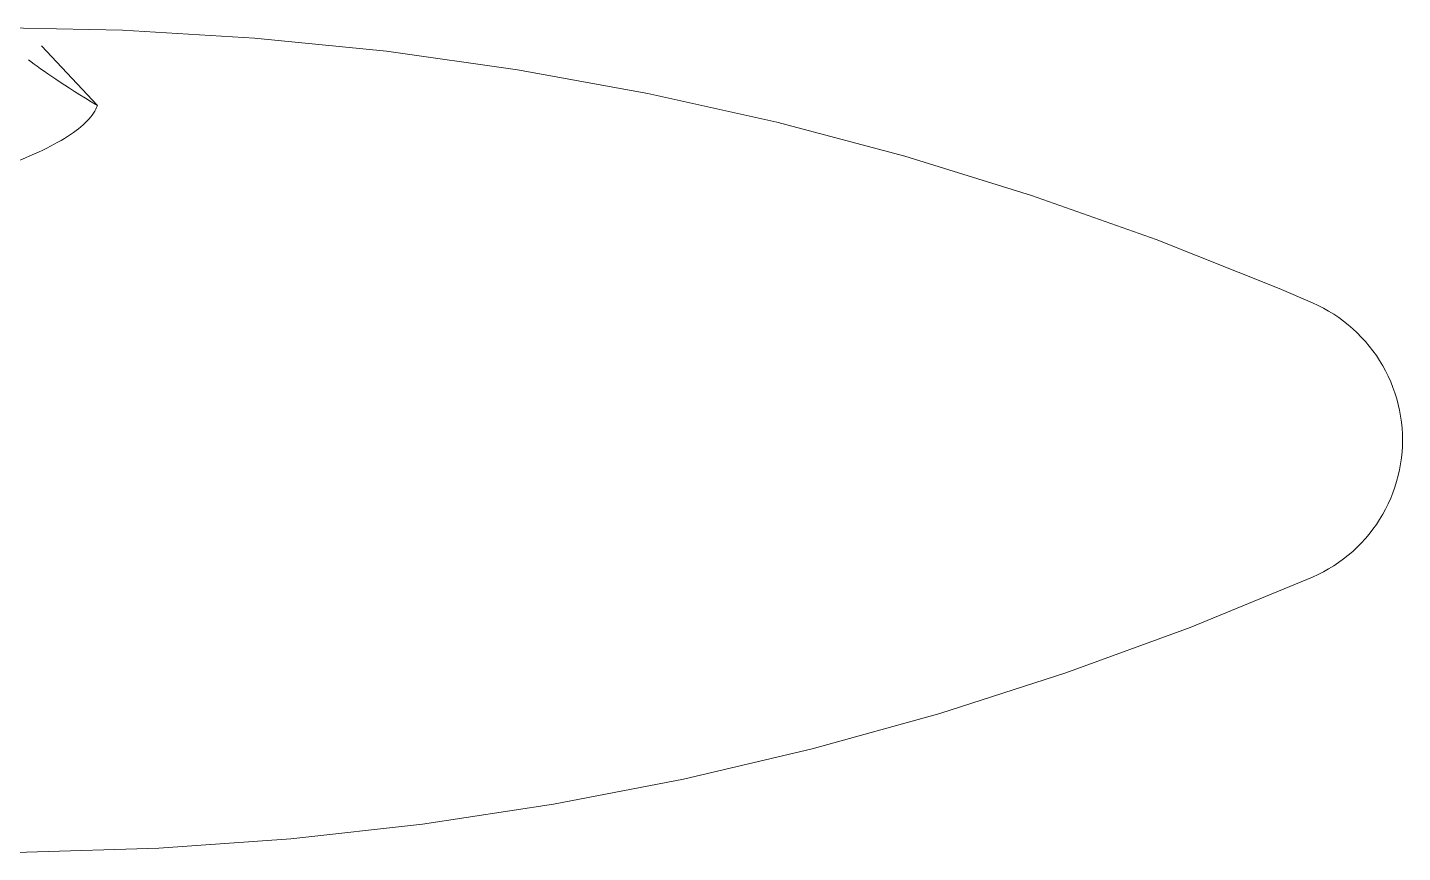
# Model space of a CAD drawing. Header units: metres. Extents: x -24.8 to 3.4, y -2.1 to 25.8.
# Drawn here: x -3.4716 to -3.4133, y 2.0721 to 2.1071 of the extents above; entities that cross this region are included whole.
import ezdxf

# ---------------------------------------------------------------- set-up
doc = ezdxf.new("R2010")
doc.units = ezdxf.units.M
doc.layers.add('P-SANR-FIXT', color=7, linetype='Continuous', lineweight=5)

# ---------------------------------------------------------------- blocks, each defined once
blk = doc.blocks.new('UT_Chuveiro ou ducha - UT_Elétrico-3241184-BB')
at = {"layer": 'P-SANR-FIXT', "color": 253, "true_color": 0xa6a6a6}
blk.add_line((-9.795548, 2.103793), (-9.797917, 2.106328), dxfattribs=at)
at = {"layer": 'P-SANR-FIXT', "flags": 128}
for points in [[(-9.8001, 2.107103), (-9.794489, 2.106991), (-9.788887, 2.106654), (-9.783302, 2.106094), (-9.777745, 2.105311), (-9.772224, 2.104306), (-9.766747, 2.103081), (-9.761323, 2.101639), (-9.755961, 2.09998), (-9.75067, 2.098108), (-9.745458, 2.096027), (-9.74404, 2.095418)], [(-9.74404, 2.095418), (-9.74381, 2.095312), (-9.743583, 2.095197), (-9.743362, 2.095073), (-9.743146, 2.09494), (-9.742935, 2.094798), (-9.742731, 2.094649), (-9.742532, 2.094491), (-9.74234, 2.094325), (-9.742154, 2.094152), (-9.741976, 2.093972), (-9.741805, 2.093785), (-9.741641, 2.09359), (-9.741486, 2.09339), (-9.741338, 2.093184), (-9.741199, 2.092971), (-9.741069, 2.092754), (-9.740947, 2.092531), (-9.740835, 2.092304), (-9.740731, 2.092072), (-9.740637, 2.091836), (-9.740553, 2.091597), (-9.740478, 2.091355), (-9.740413, 2.09111), (-9.740357, 2.090862), (-9.740312, 2.090612), (-9.740277, 2.090361), (-9.740251, 2.090109), (-9.740236, 2.089855), (-9.740231, 2.089602), (-9.740236, 2.089348), (-9.740252, 2.089095), (-9.740277, 2.088842), (-9.740313, 2.088591), (-9.740358, 2.088342), (-9.740413, 2.088094), (-9.740479, 2.087849), (-9.740554, 2.087607), (-9.740638, 2.087367), (-9.740732, 2.087132), (-9.740836, 2.0869), (-9.740949, 2.086673), (-9.74107, 2.08645), (-9.741201, 2.086233), (-9.74134, 2.086021), (-9.741487, 2.085814), (-9.741643, 2.085614), (-9.741806, 2.08542), (-9.741978, 2.085232), (-9.742156, 2.085052), (-9.742342, 2.084879), (-9.742534, 2.084714), (-9.742733, 2.084556), (-9.742937, 2.084406), (-9.743148, 2.084265), (-9.743364, 2.084132), (-9.743586, 2.084008), (-9.743812, 2.083893), (-9.74404, 2.083788)], [(-9.74404, 2.083788), (-9.749229, 2.08165), (-9.754499, 2.07972), (-9.759842, 2.078002), (-9.765249, 2.0765), (-9.770712, 2.075215), (-9.776223, 2.07415), (-9.781771, 2.073305), (-9.787349, 2.072684), (-9.792947, 2.072286), (-9.798556, 2.072112), (-9.8001, 2.072103)]]:
    blk.add_lwpolyline(points, dxfattribs=at)
at = {"layer": 'P-SANR-FIXT', "color": 253, "true_color": 0xa6a6a6}
blk.add_open_spline([(-9.798476, 2.105735), (-9.797855, 2.10527), (-9.796964, 2.104645), (-9.795548, 2.103793)], degree=3, dxfattribs=at)
blk.add_open_spline([(-9.795548, 2.103793), (-9.795702, 2.103363), (-9.796546, 2.102477), (-9.79893, 2.101379), (-9.800939, 2.100743), (-9.801682, 2.100531), (-9.801712, 2.100522)], degree=3, knots=[-1, -1, -1, -1, -0.8928571, -0.7857143, -0.7321429, -0.7298789, -0.7298789, -0.7298789, -0.7298789], dxfattribs=at)

msp = doc.modelspace()

# ---------------------------------------------------------------- block references
at = {"layer": 'P-SANR-FIXT', "color": 7, "true_color": 0xf3f3f3}
msp.add_blockref('UT_Chuveiro ou ducha - UT_Elétrico-3241184-BB', (6.326916, 0), dxfattribs=at)

doc.saveas('drawing.dxf')
